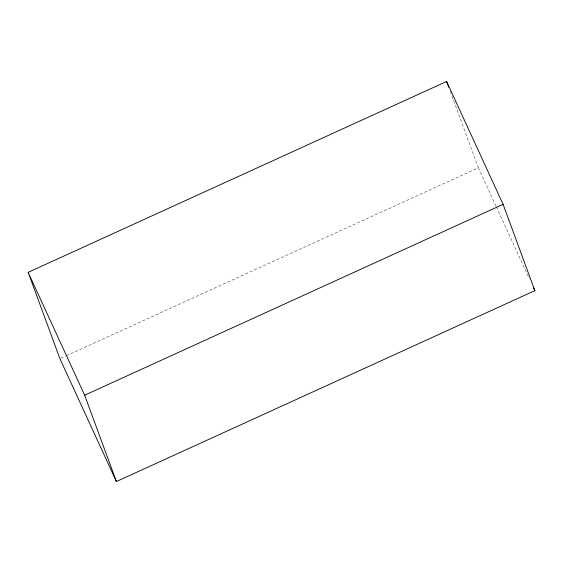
<?xml version="1.0" encoding="UTF-8"?>
<svg xmlns="http://www.w3.org/2000/svg" width="563" height="563" viewBox="0 0 563 563"><rect width="100%" height="100%" fill="white"/><g stroke="black" fill="none" stroke-linecap="round" stroke-linejoin="round"><path stroke-width="0.42" stroke-dasharray="2.81 2.11" d="M60.698 358.307L65.505 356.119M66.3 355.753L478.346 167.795L451.435 94.626M478.346 167.795L495.954 206.086M496.327 206.888L529.347 278.685M450.224 91.34L451.132 93.803"/><path stroke-width="0.84" d="M28.15 272.351L446.593 81.473L503.097 204.327L534.85 290.649L116.407 481.527L59.903 358.673L28.15 272.351L84.654 395.205L116.407 481.527M84.654 395.205L503.097 204.327M533.379 287.461L534.85 290.649M446.593 81.473L448.711 87.23"/></g></svg>
